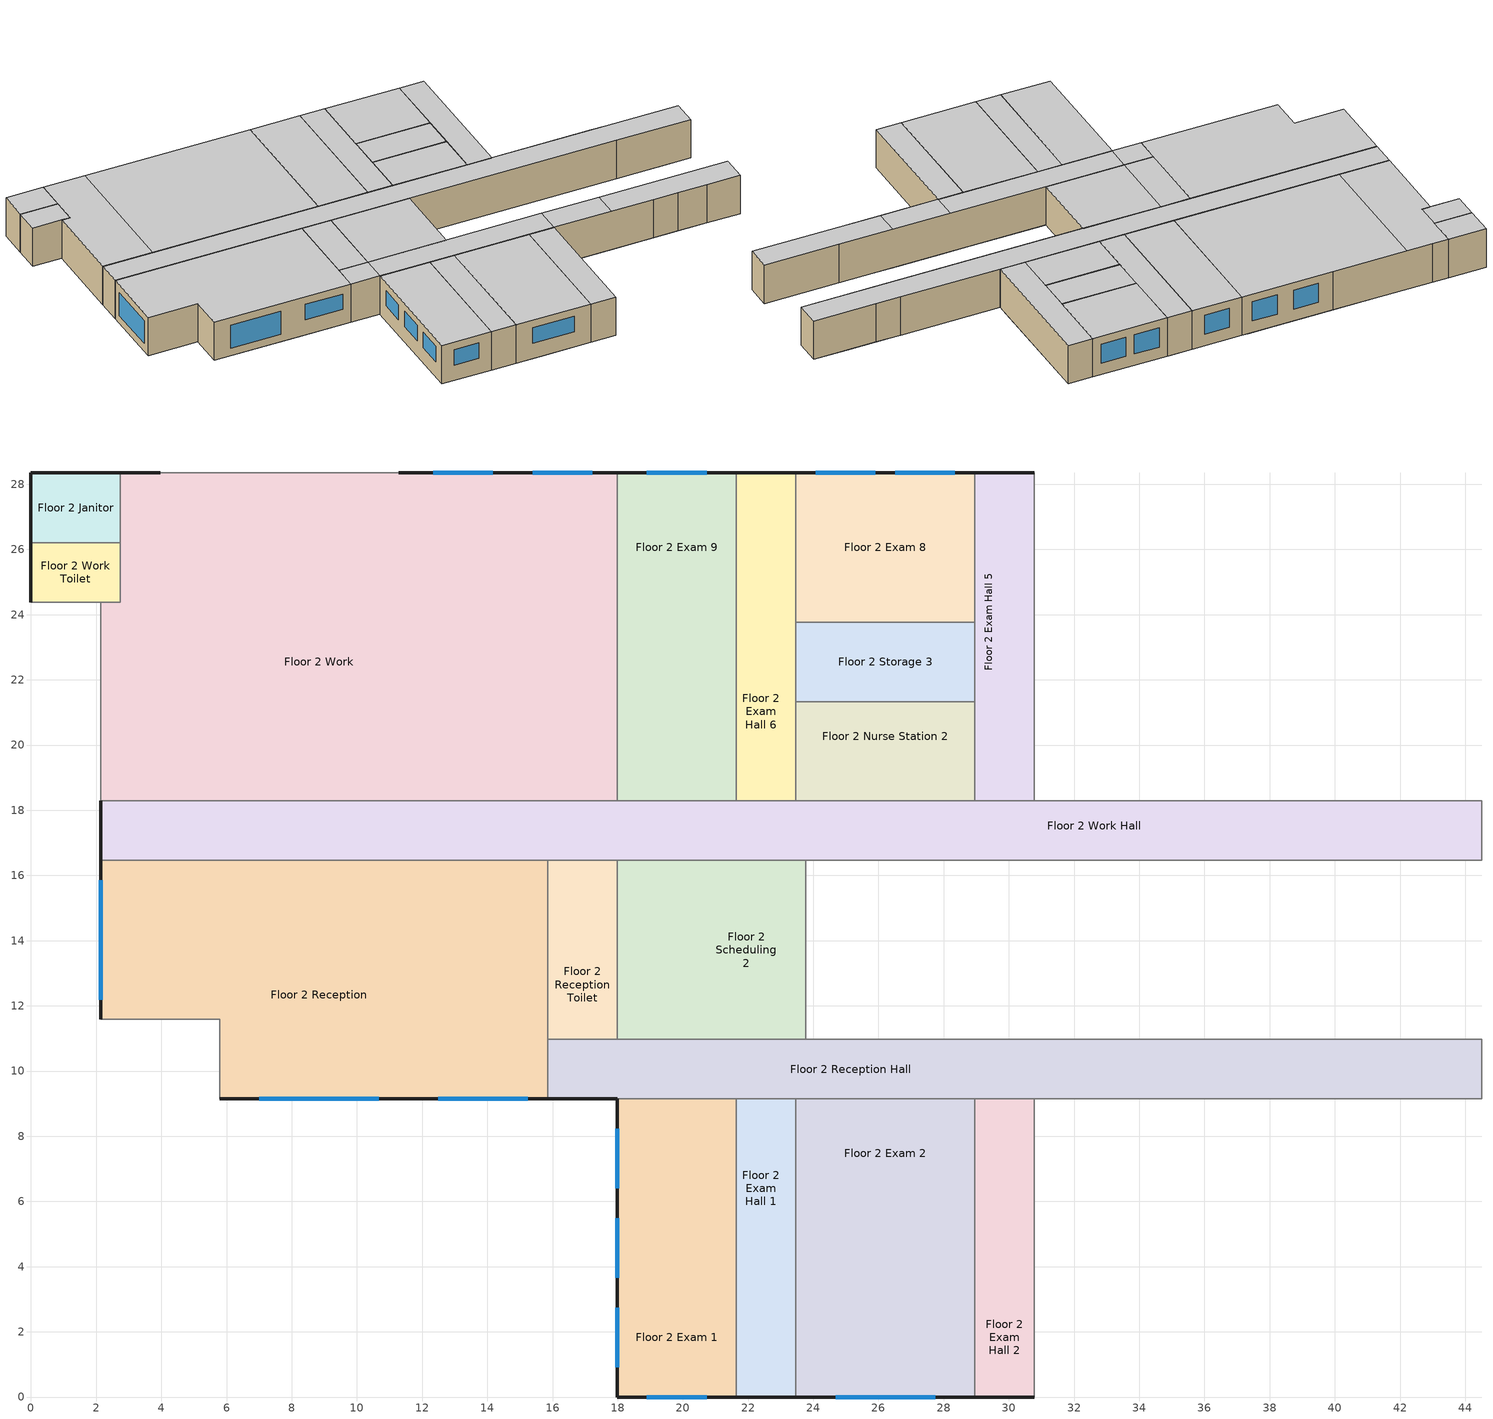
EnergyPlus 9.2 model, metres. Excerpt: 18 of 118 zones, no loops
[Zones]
Floor 2 Exam 1
 floor to Floor 1 Vestibule (int_slab_floor): 17.98,7.92 20.73,7.92 20.73,5.49 17.98,5.49 z3.05
 floor to Floor 1 Pre-Op Toilet (int_slab_floor): 17.98,5.49 20.73,5.49 20.73,3.66 17.98,3.66 z3.05
 floor to Floor 1 Step Down (int_slab_floor): 17.98,3.66 21.64,3.66 21.64,0 17.98,0 z3.05
 floor to Floor 1 Pre-Op Room 1 (int_slab_floor): 17.98,9.14 20.73,9.14 20.73,7.92 17.98,7.92 z3.05
 floor to Floor 1 Pre-Op Hall (int_slab_floor): 21.64,9.14 21.64,3.66 20.73,3.66 20.73,9.14 z3.05
 wall outside (nonres_ext_wall): 17.98,9.14 17.98,0 21.64,0 z3.05:6.1
 wall to Floor 2 Exam Hall 1 (int_wall): 21.64,0 21.64,9.14 z3.05:6.1
 wall to Floor 2 Reception Hall (int_wall): 21.64,9.14 17.98,9.14 z3.05:6.1
 window (Window_U_0.40_SHGC_0.38): 18.9,0 20.73,0 / 17.98,2.74 17.98,0.91 / 17.98,8.23 17.98,6.4 / 17.98,5.49 17.98,3.66 z4.27:5.49
 ceiling to Floor 3 Undeveloped 1 (int_slab_ceiling): 21.64,0 21.64,9.14 17.98,9.14 17.98,0 z6.1
Floor 2 Exam 2
 floor to Floor 1 Recovery Room (int_slab_floor): 28.96,0 25.6,0 25.6,3.66 28.96,3.66 z3.05
 floor to Floor 1 Nurse Hall (int_slab_floor): 23.47,3.66 23.47,6.1 28.96,6.1 28.96,3.66 z3.05
 floor to Floor 1 Step Down (int_slab_floor): 23.47,3.66 25.6,3.66 25.6,0 23.47,0 z3.05
 floor to Floor 1 Nurse Station (int_slab_floor): 23.47,6.1 23.47,8.84 28.96,8.84 28.96,6.1 z3.05
 floor to Floor 1 Pre-Op Room 2 (int_slab_floor): 23.47,9.14 27.13,9.14 27.13,8.84 23.47,8.84 z3.05
 floor to Floor 1 Nourishment (int_slab_floor): 28.96,8.84 27.13,8.84 27.13,9.14 28.96,9.14 z3.05
 wall outside (nonres_ext_wall): 23.47,0 28.96,0 z3.05:6.1
 wall to Floor 2 Exam Hall 2 (int_wall): 28.96,0 28.96,9.14 z3.05:6.1
 wall to Floor 2 Exam Hall 1 (int_wall): 23.47,9.14 23.47,0 z3.05:6.1
 wall to Floor 2 Reception Hall (int_wall): 28.96,9.14 23.47,9.14 z3.05:6.1
 window (Window_U_0.40_SHGC_0.38): 24.69,0 27.74,0 z4.27:5.49
 ceiling to Floor 3 Undeveloped 1 (int_slab_ceiling): 28.96,0 28.96,9.14 23.47,9.14 23.47,0 z6.1
Floor 2 Exam 8
 floor to Floor 1 Locker Room (int_slab_floor): 28.96,28.35 28.96,23.77 23.47,23.77 23.47,28.35 z3.05
 wall outside (nonres_ext_wall): 28.96,28.35 23.47,28.35 z3.05:6.1
 wall to Floor 2 Exam Hall 5 (int_wall): 28.96,23.77 28.96,28.35 z3.05:6.1
 wall to Floor 2 Exam Hall 6 (int_wall): 23.47,28.35 23.47,23.77 z3.05:6.1
 wall to Floor 2 Storage 3 (int_wall): 23.47,23.77 28.96,23.77 z3.05:6.1
 window (Window_U_0.40_SHGC_0.38): 28.35,28.35 26.52,28.35 / 25.91,28.35 24.08,28.35 z3.96:5.49
 ceiling to Floor 3 Office (int_slab_ceiling): 28.96,23.77 28.96,28.35 23.47,28.35 23.47,23.77 z6.1
Floor 2 Exam 9
 floor to Floor 1 Pre-Op Hall (int_slab_floor): 21.64,18.29 20.73,18.29 20.73,23.77 21.64,23.77 z3.05
 floor to Floor 1 Procedure Room (int_slab_floor): 21.64,28.35 21.64,23.77 17.98,23.77 17.98,28.35 z3.05
 floor to Floor 1 Office (int_slab_floor): 17.98,23.77 20.73,23.77 20.73,18.29 17.98,18.29 z3.05
 wall outside (nonres_ext_wall): 21.64,28.35 17.98,28.35 z3.05:6.1
 wall to Floor 2 Work (int_wall): 17.98,28.35 17.98,18.29 z3.05:6.1
 wall to Floor 2 Exam Hall 6 (int_wall): 21.64,18.29 21.64,28.35 z3.05:6.1
 wall to Floor 2 Work Hall (int_wall): 17.98,18.29 21.64,18.29 z3.05:6.1
 window (Window_U_0.40_SHGC_0.38): 20.73,28.35 18.9,28.35 z3.96:5.49
 ceiling to Floor 3 Office (int_slab_ceiling): 17.98,28.35 17.98,18.29 21.64,18.29 21.64,28.35 z6.1
Floor 2 Exam Hall 1
 floor to Floor 1 Pre-Op Hall (int_slab_floor): 23.16,3.66 21.64,3.66 21.64,9.14 23.16,9.14 z3.05
 floor to Floor 1 Pre-Op Room 2 (int_slab_floor): 23.47,9.14 23.47,8.84 23.16,8.84 23.16,9.14 z3.05
 floor to Floor 1 Nurse Station (int_slab_floor): 23.47,8.84 23.47,6.1 23.16,6.1 23.16,8.84 z3.05
 floor to Floor 1 Nurse Hall (int_slab_floor): 23.47,6.1 23.47,3.66 23.16,3.66 23.16,6.1 z3.05
 floor to Floor 1 Step Down (int_slab_floor): 21.64,0 21.64,3.66 23.47,3.66 23.47,0 z3.05
 wall outside (nonres_ext_wall): 21.64,0 23.47,0 z3.05:6.1
 wall to Floor 2 Reception Hall (int_wall): 23.47,9.14 21.64,9.14 z3.05:6.1
 ceiling to Floor 3 Undeveloped 1 (int_slab_ceiling): 23.47,9.14 21.64,9.14 21.64,0 23.47,0 z6.1
Floor 2 Exam Hall 2
 floor to Floor 1 Recovery Room (int_slab_floor): 28.96,0 28.96,3.66 30.78,3.66 30.78,0 z3.05
 floor to Floor 1 Nurse Hall (int_slab_floor): 28.96,3.66 28.96,6.1 30.78,6.1 30.78,3.66 z3.05
 floor to Floor 1 Nurse Station (int_slab_floor): 28.96,6.1 28.96,8.84 30.78,8.84 30.78,6.1 z3.05
 floor to Floor 1 Nourishment (int_slab_floor): 28.96,9.14 29.26,9.14 29.26,8.84 28.96,8.84 z3.05
 floor to Floor 1 Clean (int_slab_floor): 30.78,8.84 29.26,8.84 29.26,9.14 30.78,9.14 z3.05
 wall outside (nonres_ext_wall): 28.96,0 30.78,0 z3.05:6.1
 wall to Floor 2 Reception Hall (int_wall): 30.78,9.14 28.96,9.14 z3.05:6.1
 wall to Floor 2 Exam 3 (int_wall): 30.78,0 30.78,9.14 z3.05:6.1
 ceiling to Floor 3 Undeveloped 1 (int_slab_ceiling): 30.78,9.14 28.96,9.14 28.96,0 30.78,0 z6.1
Floor 2 Exam Hall 5
 floor to Floor 1 Locker Room Hall (int_slab_floor): 28.96,19.2 30.78,19.2 30.78,18.29 28.96,18.29 z3.05
 floor to Floor 1 Locker Room (int_slab_floor): 28.96,28.35 29.87,28.35 29.87,19.2 28.96,19.2 z3.05
 floor to Floor 1 Lounge (int_slab_floor): 30.78,28.35 30.78,19.2 29.87,19.2 29.87,28.35 z3.05
 wall outside (nonres_ext_wall): 30.78,28.35 28.96,28.35 z3.05:6.1
 wall to Floor 2 Work Hall (int_wall): 28.96,18.29 30.78,18.29 z3.05:6.1
 wall to Floor 2 Exam 7 (int_wall): 30.78,18.29 30.78,28.35 z3.05:6.1
 wall to Floor 2 Storage 3 (int_wall): 28.96,23.77 28.96,21.34 z3.05:6.1
 wall to Floor 2 Nurse Station 2 (int_wall): 28.96,21.34 28.96,18.29 z3.05:6.1
 ceiling to Floor 3 Office (int_slab_ceiling): 28.96,18.29 30.78,18.29 30.78,28.35 28.96,28.35 z6.1
Floor 2 Exam Hall 6
 floor to Floor 1 Locker Room (int_slab_floor): 23.47,19.2 23.16,19.2 23.16,28.35 23.47,28.35 z3.05
 floor to Floor 1 Procedure Room (int_slab_floor): 21.64,28.35 23.16,28.35 23.16,23.77 21.64,23.77 z3.05
 floor to Floor 1 Pre-Op Hall (int_slab_floor): 21.64,23.77 23.16,23.77 23.16,18.29 21.64,18.29 z3.05
 floor to Floor 1 Locker Room Hall (int_slab_floor): 23.16,18.29 23.16,19.2 23.47,19.2 23.47,18.29 z3.05
 wall outside (nonres_ext_wall): 23.47,28.35 21.64,28.35 z3.05:6.1
 wall to Floor 2 Work Hall (int_wall): 21.64,18.29 23.47,18.29 z3.05:6.1
 wall to Floor 2 Nurse Station 2 (int_wall): 23.47,18.29 23.47,21.34 z3.05:6.1
 wall to Floor 2 Storage 3 (int_wall): 23.47,21.34 23.47,23.77 z3.05:6.1
 ceiling to Floor 3 Office (int_slab_ceiling): 23.47,28.35 21.64,28.35 21.64,18.29 23.47,18.29 z6.1
Floor 2 Janitor
 floor to Floor 1 Elevator Pump Room (int_slab_floor): 0,26.21 0,28.35 2.74,28.35 2.74,26.21 z3.05
 wall outside (nonres_ext_wall): 2.74,28.35 0,28.35 0,26.21 z3.05:6.1
 wall to Floor 2 Work (int_wall): 2.74,26.21 2.74,28.35 z3.05:6.1
 wall to Floor 2 Work Toilet (int_wall): 0,26.21 2.74,26.21 z3.05:6.1
 ceiling to Floor 3 Janitor (int_slab_ceiling): 0,28.35 0,26.21 2.74,26.21 2.74,28.35 z6.1
Floor 2 Nurse Station 2
 floor to Floor 1 Locker Room (int_slab_floor): 28.96,21.34 28.96,19.2 23.47,19.2 23.47,21.34 z3.05
 floor to Floor 1 Locker Room Hall (int_slab_floor): 23.47,18.29 23.47,19.2 28.96,19.2 28.96,18.29 z3.05
 wall to Floor 2 Work Hall (int_wall): 23.47,18.29 28.96,18.29 z3.05:6.1
 wall to Floor 2 Storage 3 (int_wall): 28.96,21.34 23.47,21.34 z3.05:6.1
 ceiling to Floor 3 Office (int_slab_ceiling): 28.96,21.34 23.47,21.34 23.47,18.29 28.96,18.29 z6.1
Floor 2 Reception
 floor to Floor 1 Lobby Hall (int_slab_floor): 11.89,15.54 5.79,15.54 5.79,16.46 11.89,16.46 z3.05
 floor to Floor 1 Reception (int_slab_floor): 11.89,16.46 15.85,16.46 15.85,9.14 11.89,9.14 z3.05
 floor to Floor 1 Cafe (int_slab_floor): 5.79,9.14 5.79,15.54 11.89,15.54 11.89,9.14 z3.05
 floor to Floor 1 Lobby (int_slab_floor): 2.13,16.46 5.79,16.46 5.79,11.58 2.13,11.58 z3.05
 wall outside (nonres_ext_wall): 5.79,9.14 15.85,9.14 / 2.13,16.46 2.13,11.58 z3.05:6.1
 wall to Floor 2 Work Hall (int_wall): 15.85,16.46 2.13,16.46 z3.05:6.1
 wall to SW Stair (int_wall): 2.13,11.58 5.79,11.58 5.79,9.14 z3.05:6.1
 wall to Floor 2 Reception Hall (int_wall): 15.85,9.14 15.85,10.97 z3.05:6.1
 wall to Floor 2 Reception Toilet (int_wall): 15.85,10.97 15.85,16.46 z3.05:6.1
 window (Window_U_0.40_SHGC_0.38): 7.01,9.14 10.67,9.14 / 2.13,15.85 2.13,12.19 z3.66:5.49; 12.5,9.14 15.24,9.14 z4.27:5.49
 ceiling to Floor 3 Undeveloped 2 (int_slab_ceiling): 2.13,16.46 2.13,11.58 5.79,11.58 5.79,9.14 15.85,9.14 15.85,16.46 z6.1
Floor 2 Reception Hall
 floor to Floor 1 Scheduling (int_slab_floor): 15.85,10.97 17.98,10.97 17.98,9.14 15.85,9.14 z3.05
 floor to Floor 1 Pre-Op Hall (int_slab_floor): 20.73,10.97 23.16,10.97 23.16,9.14 20.73,9.14 z3.05
 floor to Floor 1 Pre-Op Room 2 (int_slab_floor): 27.13,10.97 27.13,9.14 23.16,9.14 23.16,10.97 z3.05
 floor to Floor 1 Nourishment (int_slab_floor): 27.13,10.97 29.26,10.97 29.26,9.14 27.13,9.14 z3.05
 floor to Floor 1 Clean (int_slab_floor): 29.26,10.97 32,10.97 32,9.14 29.26,9.14 z3.05
 floor to Floor 1 Dictation (int_slab_floor): 32,10.97 34.75,10.97 34.75,9.14 32,9.14 z3.05
 floor to Floor 1 Soil (int_slab_floor): 34.75,10.97 37.49,10.97 37.49,9.14 34.75,9.14 z3.05
 floor to Floor 1 Sterile Hall (int_slab_floor): 44.5,9.14 42.06,9.14 42.06,10.97 44.5,10.97 z3.05
 floor to Floor 1 Pre-Op Room 1 (int_slab_floor): 20.73,9.14 17.98,9.14 17.98,10.97 20.73,10.97 z3.05
 floor to Floor 1 Soil Work (int_slab_floor): 37.49,9.75 42.06,9.75 42.06,9.14 37.49,9.14 z3.05
 floor to Floor 1 Clean Work (int_slab_floor): 42.06,9.75 37.49,9.75 37.49,10.97 42.06,10.97 z3.05
 wall outside (nonres_ext_wall): 15.85,9.14 17.98,9.14 z3.05:6.1
 wall to Floor 2 Office Hall (int_wall): 44.5,9.14 44.5,10.97 z3.05:6.1
 wall to Floor 2 Scheduling 1 (int_wall): 44.5,10.97 39.01,10.97 z3.05:6.1
 wall to Floor 2 Exam 3 (int_wall): 30.78,9.14 38.1,9.14 z3.05:6.1
 wall to Floor 2 Exam Hall 3 (int_wall): 38.1,9.14 39.93,9.14 z3.05:6.1
 wall to Floor 2 Dictation (int_wall): 39.93,9.14 42.06,9.14 z3.05:6.1
 wall to Floor 2 Lounge (int_wall): 42.06,9.14 44.5,9.14 z3.05:6.1
 wall to Floor 2 X-Ray (int_wall): 39.01,10.97 23.77,10.97 z3.05:6.1
 wall to Floor 2 Scheduling 2 (int_wall): 23.77,10.97 17.98,10.97 z3.05:6.1
 wall to Floor 2 Reception Toilet (int_wall): 17.98,10.97 15.85,10.97 z3.05:6.1
 ceiling to Floor 3 Undeveloped 2 (int_slab_ceiling): 15.85,9.14 17.98,9.14 17.98,10.97 15.85,10.97 z6.1
 ceiling to Floor 3 Undeveloped 1 (int_slab_ceiling): 17.98,10.97 17.98,9.14 30.78,9.14 30.78,10.97 z6.1
 ceiling to Floor 3 Physical Therapy 2 (int_slab_ceiling): 44.5,9.14 44.5,10.97 35.05,10.97 35.05,9.14 z6.1
 ceiling to Floor 3 Treatment (int_slab_ceiling): 30.78,10.97 30.78,9.14 35.05,9.14 35.05,10.97 z6.1
Floor 2 Reception Toilet
 floor to Floor 1 Reception Hall (int_slab_floor): 17.98,16.46 17.98,14.33 15.85,14.33 15.85,16.46 z3.05
 floor to Floor 1 Scheduling (int_slab_floor): 15.85,10.97 15.85,14.33 17.98,14.33 17.98,10.97 z3.05
 wall to Floor 2 Scheduling 2 (int_wall): 17.98,10.97 17.98,16.46 z3.05:6.1
 wall to Floor 2 Work Hall (int_wall): 17.98,16.46 15.85,16.46 z3.05:6.1
 ceiling to Floor 3 Undeveloped 2 (int_slab_ceiling): 15.85,16.46 15.85,10.97 17.98,10.97 17.98,16.46 z6.1
Floor 2 Scheduling 2
 floor to Floor 1 Pre-Op Room 2 (int_slab_floor): 23.77,10.97 23.16,10.97 23.16,16.46 23.77,16.46 z3.05
 floor to Floor 1 Pre-Op Room 1 (int_slab_floor): 17.98,10.97 17.98,14.33 20.73,14.33 20.73,10.97 z3.05
 floor to Floor 1 Reception Hall (int_slab_floor): 17.98,16.46 20.73,16.46 20.73,14.33 17.98,14.33 z3.05
 floor to Floor 1 Pre-Op Hall (int_slab_floor): 20.73,16.46 23.16,16.46 23.16,10.97 20.73,10.97 z3.05
 wall to Floor 2 X-Ray (int_wall): 23.77,10.97 23.77,16.46 z3.05:6.1
 wall to Floor 2 Work Hall (int_wall): 23.77,16.46 17.98,16.46 z3.05:6.1
 ceiling to Floor 3 Undeveloped 1 (int_slab_ceiling): 17.98,10.97 23.77,10.97 23.77,16.46 17.98,16.46 z6.1
Floor 2 Storage 3
 floor to Floor 1 Locker Room (int_slab_floor): 28.96,21.34 23.47,21.34 23.47,23.77 28.96,23.77 z3.05
 ceiling to Floor 3 Office (int_slab_ceiling): 23.47,21.34 28.96,21.34 28.96,23.77 23.47,23.77 z6.1
Floor 2 Work
 floor to Floor 1 Elevator Pump Room (int_slab_floor): 2.74,28.35 3.96,28.35 3.96,26.21 2.74,26.21 z3.05
 floor to Floor 1 MRI Toilet (int_slab_floor): 15.54,25.6 15.54,28.35 17.37,28.35 17.37,25.6 z3.05
 floor to Floor 1 Lobby (int_slab_floor): 3.96,28.35 6.4,28.35 6.4,25.91 5.79,25.91 5.79,18.29 2.13,18.29 2.13,24.38 2.74,24.38 2.74,26.21 3.96,26.21 z3.05
 floor to Floor 1 MRI Control Room (int_slab_floor): 12.8,28.35 12.8,25.91 6.4,25.91 6.4,28.35 z3.05
 floor to Floor 1 MRI Hall (int_slab_floor): 15.54,25.6 17.37,25.6 17.37,23.77 11.89,23.77 11.89,25.91 12.8,25.91 12.8,26.82 15.54,26.82 z3.05
 floor to Floor 1 Lobby Hall (int_slab_floor): 5.79,18.29 5.79,19.2 11.89,19.2 11.89,18.29 z3.05
 floor to Floor 1 Reception (int_slab_floor): 11.89,23.77 14.33,23.77 14.33,18.29 11.89,18.29 z3.05
 floor to Floor 1 MRI Room (int_slab_floor): 11.89,25.91 11.89,19.2 5.79,19.2 5.79,25.91 z3.05
 floor to Floor 1 Procedure Room (int_slab_floor): 17.98,28.35 17.98,23.77 17.37,23.77 17.37,28.35 z3.05
 floor to Floor 1 Office (int_slab_floor): 14.33,23.77 17.98,23.77 17.98,18.29 14.33,18.29 z3.05
 floor to Floor 1 Dressing Room (int_slab_floor): 12.8,28.35 15.54,28.35 15.54,26.82 12.8,26.82 z3.05
 wall outside (nonres_ext_wall): 17.98,28.35 11.28,28.35 / 3.96,28.35 2.74,28.35 z3.05:6.1
 wall to Floor 2 Work Toilet (int_wall): 2.74,26.21 2.74,24.38 2.13,24.38 z3.05:6.1
 wall to NW Elevator (int_wall): 2.13,24.38 2.13,18.29 z3.05:6.1
 wall to Floor 2 Work Hall (int_wall): 2.13,18.29 17.98,18.29 z3.05:6.1
 wall to NW Stair (int_wall): 11.28,28.35 3.96,28.35 z3.05:6.1
 window (Window_U_0.40_SHGC_0.38): 17.22,28.35 15.39,28.35 / 14.17,28.35 12.34,28.35 z3.96:5.49
 ceiling to Floor 3 Elevator Hall (int_slab_ceiling): 2.13,18.29 5.79,18.29 5.79,28.35 2.74,28.35 2.74,24.38 2.13,24.38 z6.1
 ceiling to Floor 3 Office (int_slab_ceiling): 17.98,28.35 5.79,28.35 5.79,18.29 17.98,18.29 z6.1
Floor 2 Work Hall
 floor to Floor 1 Reception (int_slab_floor): 14.33,16.76 15.85,16.76 15.85,16.46 11.89,16.46 11.89,18.29 14.33,18.29 z3.05
 floor to Floor 1 Lobby (int_slab_floor): 2.13,18.29 5.79,18.29 5.79,16.46 2.13,16.46 z3.05
 floor to Floor 1 Lobby Hall (int_slab_floor): 5.79,18.29 11.89,18.29 11.89,16.46 5.79,16.46 z3.05
 floor to Floor 1 Pre-Op Room 2 (int_slab_floor): 23.16,16.46 23.16,16.76 27.13,16.76 27.13,16.46 z3.05
 floor to Floor 1 Office (int_slab_floor): 20.73,18.29 20.73,16.76 14.33,16.76 14.33,18.29 z3.05
 floor to Floor 1 Pre-Op Hall (int_slab_floor): 20.73,18.29 23.16,18.29 23.16,16.46 20.73,16.46 z3.05
 floor to Floor 1 Nourishment (int_slab_floor): 27.13,16.46 27.13,16.76 29.26,16.76 29.26,16.46 z3.05
 floor to Floor 1 Sterile Hall (int_slab_floor): 42.06,16.46 42.06,18.29 44.5,18.29 44.5,16.46 z3.05
 floor to Floor 1 Nurse Janitor (int_slab_floor): 29.26,16.46 29.26,16.76 32,16.76 32,16.46 z3.05
 floor to Floor 1 Sterile Storage (int_slab_floor): 32,16.46 32,16.76 42.06,16.76 42.06,16.46 z3.05
 floor to Floor 1 Locker Room Hall (int_slab_floor): 23.16,18.29 42.06,18.29 42.06,16.76 23.16,16.76 z3.05
 floor to Floor 1 Reception Hall (int_slab_floor): 15.85,16.46 15.85,16.76 20.73,16.76 20.73,16.46 z3.05
 wall outside (nonres_ext_wall): 2.13,18.29 2.13,16.46 z3.05:6.1
 wall to Floor 2 Office Hall (int_wall): 44.5,16.46 44.5,18.29 z3.05:6.1
 wall to Floor 2 Nurse Station 1 (int_wall): 44.5,18.29 39.93,18.29 z3.05:6.1
 wall to Floor 2 X-Ray (int_wall): 23.77,16.46 39.01,16.46 z3.05:6.1
 wall to Floor 2 Scheduling 1 (int_wall): 39.01,16.46 44.5,16.46 z3.05:6.1
 wall to Floor 2 Exam 7 (int_wall): 38.1,18.29 30.78,18.29 z3.05:6.1
 wall to Floor 2 Exam Hall 4 (int_wall): 39.93,18.29 38.1,18.29 z3.05:6.1
 ceiling to Floor 3 Office Hall (int_slab_ceiling): 44.5,16.46 44.5,18.29 2.13,18.29 2.13,16.46 z6.1
Floor 2 Work Toilet
 floor to Floor 1 Lobby Toilet (int_slab_floor): 0,24.38 0,26.21 2.74,26.21 2.74,24.38 z3.05
 wall outside (nonres_ext_wall): 0,26.21 0,24.38 z3.05:6.1
 wall to NW Elevator (int_wall): 0,24.38 2.13,24.38 z3.05:6.1
 ceiling to Floor 3 Office Toilet (int_slab_ceiling): 0,24.38 2.74,24.38 2.74,26.21 0,26.21 z6.1
[Building]
OutPatient HealthCare: North Axis {deg}=0; Terrain=City; Loads Convergence Tolerance Value=0.04; Temperature Convergence Tolerance Value {deltaC}=0.2; Solar Distribution=FullInteriorAndExterior; Maximum Number of Warmup Days=25; Minimum Number of Warmup Days=6
[Site:Location]
Xian_Shaanxi_CHN Design_Conditions: Latitude {deg}=34.3; Longitude {deg}=108.93; Time Zone {hr}=8; Elevation {m}=397.5
[SizingPeriod:DesignDay] Day of Month=21; Dry-Bulb Temperature Range Modifier Type=DefaultMultipliers; Barometric Pressure {Pa}=96640; Wind Direction {deg}=70; Rain Indicator=No; Snow Indicator=No; Daylight Saving Time Indicator=No
Name | Month | Day Type | Maximum Dry-Bulb Temperature {C} | Daily Dry-Bulb Temperature Range {deltaC} | Humidity Condition Type | Wetbulb or DewPoint at Maximum Dry-Bulb {C} | Wind Speed {m/s} | Solar Model Indicator | Sky Clearness | ASHRAE Clear Sky Optical Depth for Beam Irradiance (taub) | ASHRAE Clear Sky Optical Depth for Diffuse Irradiance (taud) | Enthalpy at Maximum Dry-Bulb {J/kg}
Xian Ann Htg 99.6% Condns DB | 1 | WinterDesignDay | -6.3 | 0 | Wetbulb | -6.3 | 1.1 | ASHRAEClearSky | 0
Xian Ann Htg 99% Condns DB | 1 | WinterDesignDay | -4.8 | 0 | Wetbulb | -4.8 | 1.1 | ASHRAEClearSky | 0
Xian Ann Hum_n 99.6% Condns DP=>MCDB | 1 | WinterDesignDay | 1.6 | 0 | Dewpoint | -18.1 | 1.1 | ASHRAEClearSky | 0
Xian Ann Hum_n 99% Condns DP=>MCDB | 1 | WinterDesignDay | 1.7 | 0 | Dewpoint | -15.3 | 1.1 | ASHRAEClearSky | 0
Xian Ann Htg Wind 99.6% Condns WS=>MCDB | 1 | WinterDesignDay | 3 | 0 | Wetbulb | 3 | 7.3 | ASHRAEClearSky | 0
Xian Ann Htg Wind 99% Condns WS=>MCDB | 1 | WinterDesignDay | 1.8 | 0 | Wetbulb | 1.8 | 6.3 | ASHRAEClearSky | 0
Xian Ann Clg .4% Condns DB=>MWB | 7 | SummerDesignDay | 35.9 | 9.2 | Wetbulb | 23.3 | 2.9 | ASHRAETau |  | 0.807 | 1.369
Xian Ann Clg 1% Condns DB=>MWB | 7 | SummerDesignDay | 34.4 | 9.2 | Wetbulb | 23.1 | 2.9 | ASHRAETau |  | 0.807 | 1.369
Xian Ann Clg 2% Condns DB=>MWB | 7 | SummerDesignDay | 33 | 9.2 | Wetbulb | 22.9 | 2.9 | ASHRAETau |  | 0.807 | 1.369
Xian Ann Clg .4% Condns WB=>MDB | 7 | SummerDesignDay | 32 | 9.2 | Wetbulb | 26.4 | 2.9 | ASHRAETau |  | 0.807 | 1.369
Xian Ann Clg 1% Condns WB=>MDB | 7 | SummerDesignDay | 30.9 | 9.2 | Wetbulb | 25.5 | 2.9 | ASHRAETau |  | 0.807 | 1.369
Xian Ann Clg 2% Condns WB=>MDB | 7 | SummerDesignDay | 30 | 9.2 | Wetbulb | 24.8 | 2.9 | ASHRAETau |  | 0.807 | 1.369
Xian Ann Clg .4% Condns DP=>MDB | 7 | SummerDesignDay | 29.9 | 9.2 | Dewpoint | 25 | 2.9 | ASHRAETau |  | 0.807 | 1.369
Xian Ann Clg 1% Condns DP=>MDB | 7 | SummerDesignDay | 28.9 | 9.2 | Dewpoint | 24 | 2.9 | ASHRAETau |  | 0.807 | 1.369
Xian Ann Clg 2% Condns DP=>MDB | 7 | SummerDesignDay | 28.1 | 9.2 | Dewpoint | 23.2 | 2.9 | ASHRAETau |  | 0.807 | 1.369
Xian Ann Clg .4% Condns Enth=>MDB | 7 | SummerDesignDay | 32 | 9.2 | Enthalpy |  | 2.9 | ASHRAETau |  | 0.807 | 1.369 | 85500
Xian Ann Clg 1% Condns Enth=>MDB | 7 | SummerDesignDay | 31.1 | 9.2 | Enthalpy |  | 2.9 | ASHRAETau |  | 0.807 | 1.369 | 81500
Xian Ann Clg 2% Condns Enth=>MDB | 7 | SummerDesignDay | 30.1 | 9.2 | Enthalpy |  | 2.9 | ASHRAETau |  | 0.807 | 1.369 | 78200
[Site:GroundTemperature:BuildingSurface]
20.37, 20.33, 20.37, 20.39, 20.49, 21.49, 21.73, 21.79, 21.81, 20.84, 20.59, 20.45
[Site:WaterMainsTemperature]
Calculation Method=CORRELATION; Annual Average Outdoor Air Temperature {C}=9.95; Maximum Difference In Monthly Average Outdoor Air Temperatures {deltaC}=23.7
[Material:NoMass] Thermal Absorptance=0.9; Solar Absorptance=0.7
Name | Roughness | Thermal Resistance {m2-K/W} | Visible Absorptance
CP02 CARPET PAD | VeryRough | 0.21648 | 0.8
Nonres_Exterior_Wall_Insulation | MediumSmooth | 2.81828 | 0.7
[Construction]
InteriorFurnishings: Std Wood 6inch
int_wall: G01 13mm gypsum board, G01 13mm gypsum board
int_slab_floor: 100mm Normalweight concrete floor, CP02 CARPET PAD
int_slab_ceiling: CP02 CARPET PAD, 100mm Normalweight concrete floor
nonres_ext_wall: F07 25mm stucco, G01 16mm gypsum board, Nonres_Exterior_Wall_Insulation, G01 16mm gypsum board
[CONSTRUCTION]
Window_U_0.40_SHGC_0.38: Glass_8652_LayerAvg, Gap_1_W_0_0127, Glass_102_LayerAvg
[Material]
Name | Roughness | Thickness {m} | Conductivity {W/m-K} | Density {kg/m3} | Specific Heat {J/kg-K} | Thermal Absorptance | Solar Absorptance | Visible Absorptance
Std Wood 6inch | MediumSmooth | 0.15 | 0.12 | 540 | 1210 | 0.9 | 0.7 | 0.7
F07 25mm stucco | Smooth | 0.0254 | 0.72 | 1856 | 840 | 0.9 | 0.7 | 0.7
G01 13mm gypsum board | Smooth | 0.0127 | 0.16 | 800 | 1090 | 0.9 | 0.7 | 0.5
G01 16mm gypsum board | MediumSmooth | 0.0159 | 0.16 | 800 | 1090
100mm Normalweight concrete floor | MediumRough | 0.1016 | 2.31 | 2322 | 832
[WindowMaterial:Glazing] Optical Data Type=SpectralAverage; Infrared Transmittance at Normal Incidence=0; Front Side Infrared Hemispherical Emissivity=0.84
Name | Thickness {m} | Solar Transmittance at Normal Incidence | Front Side Solar Reflectance at Normal Incidence | Back Side Solar Reflectance at Normal Incidence | Visible Transmittance at Normal Incidence | Front Side Visible Reflectance at Normal Incidence | Back Side Visible Reflectance at Normal Incidence | Back Side Infrared Hemispherical Emissivity | Conductivity {W/m-K}
Glass_102_LayerAvg | 0.003048 | 0.833848 | 0.0747638 | 0.0748545 | 0.89926 | 0.082563 | 0.082564 | 0.84 | 1
Glass_8652_LayerAvg | 0.003059 | 0.343691 | 0.298987 | 0.462105 | 0.487937 | 0.209449 | 0.306829 | 0.39 | 0.962
[WindowMaterial:Gas]
Gap_1_W_0_0127: Gas Type=Air; Thickness {m}=0.0127
[Zone] Type=1; Multiplier=1; Ceiling Height {m}=-9999; Floor Area {m2}=autocalculate; Part of Total Floor Area=Yes
Name | Volume {m3}
Floor 2 Exam 1 | 101.9406
Floor 2 Exam 2 | 152.911
Floor 2 Exam 8 | 76.4555
Floor 2 Exam 9 | 112.1347
Floor 2 Exam Hall 1; Floor 2 Exam Hall 2; Floor 2 Nurse Station 2 | 50.9703
Floor 2 Exam Hall 5; Floor 2 Exam Hall 6 | 56.0674
Floor 2 Janitor | 17.8396
Floor 2 Reception | 278.6378
Floor 2 Reception Hall | 159.707
Floor 2 Reception Toilet | 35.6792
Floor 2 Scheduling 2 | 96.8436
Floor 2 Storage 3 | 40.7763
Floor 2 Work | 478.5547
Floor 2 Work Hall | 236.1625
Floor 2 Work Toilet | 15.2911
[InternalMass] Construction=InteriorFurnishings
Name | Zone | Surface Area {m2}
Floor 2 Exam 1_InternalMass_1 | Floor 2 Exam 1 | 66.8902
Floor 2 Exam 2_InternalMass_1 | Floor 2 Exam 2 | 100.3353
Floor 2 Exam 8_InternalMass_1 | Floor 2 Exam 8 | 50.1676
Floor 2 Exam 9_InternalMass_1 | Floor 2 Exam 9 | 73.5792
Floor 2 Exam Hall 1_InternalMass_1 | Floor 2 Exam Hall 1 | 33.4451
Floor 2 Exam Hall 2_InternalMass_1 | Floor 2 Exam Hall 2 | 33.4451
Floor 2 Exam Hall 5_InternalMass_1 | Floor 2 Exam Hall 5 | 36.7896
Floor 2 Exam Hall 6_InternalMass_1 | Floor 2 Exam Hall 6 | 36.7896
Floor 2 Janitor_InternalMass_1 | Floor 2 Janitor | 11.7058
Floor 2 Nurse Station 2_InternalMass_1 | Floor 2 Nurse Station 2 | 33.4451
Floor 2 Reception_InternalMass_1 | Floor 2 Reception | 182.8332
Floor 2 Reception Hall_InternalMass_1 | Floor 2 Reception Hall | 104.7946
Floor 2 Reception Toilet_InternalMass_1 | Floor 2 Reception Toilet | 23.4116
Floor 2 Scheduling 2_InternalMass_1 | Floor 2 Scheduling 2 | 63.5457
Floor 2 Storage 3_InternalMass_1 | Floor 2 Storage 3 | 26.7561
Floor 2 Work_InternalMass_1 | Floor 2 Work | 259.3853
Floor 2 Work Hall_InternalMass_1 | Floor 2 Work Hall | 154.9623
Floor 2 Work Toilet_InternalMass_1 | Floor 2 Work Toilet | 10.0335
[People] Number of People Schedule=BLDG_OCC_SCH; Number of People Calculation Method=People/Area; Fraction Radiant=0.3; Sensible Heat Fraction=AUTOCALCULATE; Activity Level Schedule=ACTIVITY_SCH; Enable ASHRAE 55 Comfort Warnings=No; Mean Radiant Temperature Calculation Type=ZoneAveraged; Work Efficiency Schedule=WORK_EFF_SCH; Clothing Insulation Calculation Method=ClothingInsulationSchedule; Clothing Insulation Schedule=CLOTHING_SCH; Air Velocity Schedule=AIR_VELO_SCH; Thermal Comfort Model 1 Type=FANGER
Name | Zone or ZoneList | People per Zone Floor Area {person/m2}
Floor 2 Exam 1 People | Floor 2 Exam 1 | 0.215299
Floor 2 Exam 2 People | Floor 2 Exam 2 | 0.215299
Floor 2 Exam 8 People | Floor 2 Exam 8 | 0.215299
Floor 2 Exam 9 People | Floor 2 Exam 9 | 0.215299
Floor 2 Nurse Station 2 People | Floor 2 Nurse Station 2 | 0.215299
Floor 2 Reception People | Floor 2 Reception | 0.322949
Floor 2 Scheduling 2 People | Floor 2 Scheduling 2 | 0.0538248
Floor 2 Work People | Floor 2 Work | 0.0538248
[Lights] Design Level Calculation Method=Watts/Area; Return Air Fraction=0; Fraction Radiant=0.7; Fraction Visible=0.2; Fraction Replaceable=1; Return Air Fraction Calculated from Plenum Temperature=No
Name | Zone or ZoneList | Schedule | Watts per Zone Floor Area {W/m2}
Floor 2 Exam 1_Lights | Floor 2 Exam 1 | BLDG_LIGHT_EXAM_SCH | 18.0834
Floor 2 Exam 2_Lights | Floor 2 Exam 2 | BLDG_LIGHT_EXAM_SCH | 18.0834
Floor 2 Exam 8_Lights | Floor 2 Exam 8 | BLDG_LIGHT_EXAM_SCH | 18.0834
Floor 2 Exam 9_Lights | Floor 2 Exam 9 | BLDG_LIGHT_EXAM_SCH | 18.0834
Floor 2 Exam Hall 1_Lights | Floor 2 Exam Hall 1 | BLDG_LIGHT_CORRIDOR_SCH | 8.52502
Floor 2 Exam Hall 2_Lights | Floor 2 Exam Hall 2 | BLDG_LIGHT_CORRIDOR_SCH | 8.52502
Floor 2 Exam Hall 5_Lights | Floor 2 Exam Hall 5 | BLDG_LIGHT_CORRIDOR_SCH | 8.52502
Floor 2 Exam Hall 6_Lights | Floor 2 Exam Hall 6 | BLDG_LIGHT_CORRIDOR_SCH | 8.52502
Floor 2 Janitor_Lights | Floor 2 Janitor | BLDG_LIGHT_STORAGE_SCH | 4.9514
Floor 2 Nurse Station 2_Lights | Floor 2 Nurse Station 2 | BLDG_LIGHT_SCH | 8.71877
Floor 2 Reception_Lights | Floor 2 Reception | BLDG_LIGHT_SCH | 10.7639
Floor 2 Reception Hall_Lights | Floor 2 Reception Hall | BLDG_LIGHT_CORRIDOR_SCH | 8.52502
Floor 2 Reception Toilet_Lights | Floor 2 Reception Toilet | BLDG_LIGHT_TOILET_SCH | 10.5486
Floor 2 Scheduling 2_Lights | Floor 2 Scheduling 2 | BLDG_LIGHT_OFFICE_SCH | 10.0104
Floor 2 Storage 3_Lights | Floor 2 Storage 3 | BLDG_LIGHT_STORAGE_SCH | 4.9514
Floor 2 Work_Lights | Floor 2 Work | BLDG_LIGHT_OFFICE_SCH | 10.0104
Floor 2 Work Hall_Lights | Floor 2 Work Hall | BLDG_LIGHT_CORRIDOR_SCH | 8.52502
Floor 2 Work Toilet_Lights | Floor 2 Work Toilet | BLDG_LIGHT_TOILET_SCH | 10.5486
[ElectricEquipment] Schedule=BLDG_EQUIP_SCH; Design Level Calculation Method=EquipmentLevel; Fraction Latent=0; Fraction Radiant=0.5; Fraction Lost=0
Name | Zone or ZoneList | Design Level {W}
Floor 2 Exam 1_PlugMisc_Equip | Floor 2 Exam 1 | 395.9899
Floor 2 Exam 2_PlugMisc_Equip | Floor 2 Exam 2 | 593.9849
Floor 2 Exam 8_PlugMisc_Equip | Floor 2 Exam 8 | 296.9924
Floor 2 Exam 9_PlugMisc_Equip | Floor 2 Exam 9 | 435.5889
Floor 2 Exam Hall 1_PlugMisc_Equip | Floor 2 Exam Hall 1 | 72.0742
Floor 2 Exam Hall 2_PlugMisc_Equip | Floor 2 Exam Hall 2 | 72.0742
Floor 2 Exam Hall 5_PlugMisc_Equip | Floor 2 Exam Hall 5 | 79.2816
Floor 2 Exam Hall 6_PlugMisc_Equip | Floor 2 Exam Hall 6 | 79.2816
Floor 2 Janitor_PlugMisc_Equip | Floor 2 Janitor | 6.3211
Floor 2 Nurse Station 2_PlugMisc_Equip | Floor 2 Nurse Station 2 | 360.0364
Floor 2 Reception_PlugMisc_Equip | Floor 2 Reception | 1082.37
Floor 2 Reception Hall_PlugMisc_Equip | Floor 2 Reception Hall | 225.8324
Floor 2 Reception Toilet_PlugMisc_Equip | Floor 2 Reception Toilet | 50.4519
Floor 2 Scheduling 2_PlugMisc_Equip | Floor 2 Scheduling 2 | 376.1904
Floor 2 Storage 3_PlugMisc_Equip | Floor 2 Storage 3 | 14.4483
Floor 2 Work_PlugMisc_Equip | Floor 2 Work | 1535.56
Floor 2 Work Hall_PlugMisc_Equip | Floor 2 Work Hall | 333.9437
Floor 2 Work Toilet_PlugMisc_Equip | Floor 2 Work Toilet | 21.6223
[Exterior:Lights] Control Option=AstronomicalClock
Name | Schedule | Design Level {W}
Exterior_Lights_a | Exterior_lighting_schedule_a | 173.8
Exterior_Lights_b | Exterior_lighting_schedule_b_2016 | 1402
Exterior_Lights_c | Exterior_lighting_schedule_c_2016 | 4148.2
[Daylighting:Controls]
Floor 2 Reception_DaylCtrl: Zone=Floor 2 Reception; Daylighting Method=SplitFlux; Lighting Control Type=Stepped; Minimum Input Power Fraction for Continuous or ContinuousOff Dimming Control=0.3; Minimum Light Output Fraction for Continuous or ContinuousOff Dimming Control=0.2; Number of Stepped Control Steps=3; Probability Lighting will be Reset When Needed in Manual Stepped Control=1; Glare Calculation Daylighting Reference Point=Floor 2 Reception_DaylRefPt1; Glare Calculation Azimuth Angle of View Direction Clockwise from Zone y-Axis {deg}=180; Maximum Allowable Discomfort Glare Index=22; Daylighting Reference Point 1=Floor 2 Reception_DaylRefPt1; Fraction of Zone Controlled by Reference Point 1=0.23; Illuminance Setpoint at Reference Point 1 {lux}=300; Daylighting Reference Point 2=Floor 2 Reception_DaylRefPt2; Fraction of Zone Controlled by Reference Point 2=0.54; Illuminance Setpoint at Reference Point 2 {lux}=300
[ZoneInfiltration:DesignFlowRate] Schedule=INFIL_SCH; Design Flow Rate Calculation Method=Flow/ExteriorWallArea; Flow per Exterior Surface Area {m3/s-m2}=0.00056896; Constant Term Coefficient=0; Temperature Term Coefficient=0; Velocity Term Coefficient=0.224; Velocity Squared Term Coefficient=0
Name | Zone or ZoneList
Floor 2 Exam 1_Infiltration | Floor 2 Exam 1
Floor 2 Exam 2_Infiltration | Floor 2 Exam 2
Floor 2 Exam 8_Infiltration | Floor 2 Exam 8
Floor 2 Exam 9_Infiltration | Floor 2 Exam 9
Floor 2 Janitor_Infiltration | Floor 2 Janitor
Floor 2 Reception_Infiltration | Floor 2 Reception
Floor 2 Work_Infiltration | Floor 2 Work
Floor 2 Work Toilet_Infiltration | Floor 2 Work Toilet
[EnergyManagementSystem:Sensor]
Name | Output:Variable or Output:Meter Index Key | Output:Variable or Output:Meter
AHU_1_FanMassFlow | AHU-1 Supply Equipment Outlet Node | System Node Mass Flow Rate
OAT | Environment | Site Outdoor Air Drybulb Temperature
[EnergyManagementSystem:Actuator]
Name | Actuated Component Unique | Actuated Component Type | Actuated Component Control Type
AHU_1_ExtraWaterHeatC_SP | AHU-1 Supply Equipment Outlet Node | System Node Setpoint | Temperature Setpoint
AHU_1_ExtraElecHeatC_Status | AHU-1_ExtraElecHeatC_Sch | Schedule:Compact | Schedule Value
AHU_1_ExtraWaterHeatC_Status | AHU-1_ExtraWaterHeatC_Sch | Schedule:Compact | Schedule Value
BoilerCurve | HeatSys1 Boiler Non-Condensing Boiler Curve | Curve | Curve Result
CLGSETP_SCH_Actuator | CLGSETP_SCH_Yes_Optimum | Schedule:Compact | Schedule Value
HTGSETP_SCH_Actuator | HTGSETP_SCH_Yes_Optimum | Schedule:Compact | Schedule Value
[EnergyManagementSystem:ProgramCallingManager]
AHU_1_Main_Manager: InsideHVACSystemIterationLoop; AHU_1_Main
BoilerParManager: BeginNewEnvironment; SetBoilerPar
BoilerCurveManager: InsideHVACSystemIterationLoop; SetBoilerCurve
OA_BASED_OPTIMUM_START_EMS_Program Manager: BeginTimestepBeforePredictor; OA_BASED_OPTIMUM_START_EMS_Program
[EnergyManagementSystem:Program]
AHU_1_Main: IF AHU_1_Humidifier_Status > 0; SET AHU_1_ExtraElecHeatC_Status = 1; SET AHU_1_ExtraElecHeatC_SP = AHU_1_AfterHumidifier_Temp + 0.36; ELSE; SET AHU_1_ExtraElecHeatC_Status = 0; SET AHU_1_ExtraElecHeatC_SP = NULL; ENDIF; IF T_OA < 10 && AHU_1_HeatC_Status >0; SET HeatGain = 0 * (AHU_1_FanDesignMass/1.2) *2118; SET FlowRate = (AHU_1_FanMassFlow/1.2)*2118; SET AHU_1_PreheatDeltaT = HeatGain/(1.08*FlowRate); SET AHU_1_ExtraWaterHeatC_Status = 1; SET AHU_1_ExtraWaterHeatC_SP = AHU_1_AfterElecHeatC_Temp + AHU_1_PreheatDeltaT; ELSE; SET AHU_1_ExtraWaterHeatC_Status = 0; SET AHU_1_ExtraWaterHeatC_SP = NULL; ENDIF
SetBoilerPar: SET CapRated =  84500.5; SET EtRated =  0.82; SET CapRated = (CapRated *3.412)/1000; SET SkinLossRate = 0.02; SET BoilerType = 1; IF BoilerType  == 1; IF CapRated >10000; SET PLRx = 0.2; ELSEIF CapRated >5000; SET PLRx = 0.25; ELSEIF CapRated >1000; SET PLRx = 0.33; ELSE; SET BoilerType = 2; SET PLRx = 0.2; ENDIF; ELSE; SET PLRx = 0.2; ENDIF; IF BoilerType == 1; SET CurveX = 0.975 + 0.305 * PLRx - 0.527 * (PLRx^2) + 0.249 * (PLRx^3); ELSE; SET CurveX = 0.907 + 0.320 * PLRx - 0.420 * (PLRx^2) + 0.193 * (PLRx^3); ENDIF; SET LoadX = CapRated * PLRx; SET Etx = CurveX * EtRated; SET InputEx = LoadX/Etx; SET SkinEx = CapRated * SkinLossRate; SET Ecx = (LoadX + SkinEx)/InputEx
SetBoilerCurve: IF BoilerPLR >= PLRx; IF BoilerType == 1; SET BoilerCurve = 0.975 + 0.305*BoilerPLR - 0.527*(BoilerPLR^2) + 0.249*(BoilerPLR^3); ELSE; SET BoilerCurve = 0.907 + 0.320*BoilerPLR - 0.420*(BoilerPLR^2) + 0.193*(BoilerPLR^3); ENDIF; ELSE; IF BoilerPLR == 0; SET BoilerCurve = NULL; ELSE; IF BoilerPLR <0.05; SET BoilerCurve = (0.05/(0.05 + SkinLossRate)) * (Ecx/EtRated); ELSE; SET BoilerCurve = (BoilerPLR/(BoilerPLR + SkinLossRate)) * (Ecx/EtRated); ENDIF; ENDIF; ENDIF
OA_BASED_OPTIMUM_START_EMS_Program: IF DaylightSavings==0 && DayOfWeek>1 && Hour==5 && OAT<23.9 && OAT>1.7; SET CLGSETP_SCH_Actuator = 25.0; SET HTGSETP_SCH_Actuator = 18.3; ELSEIF DaylightSavings==1 DayOfWeek>1 && Hour==4 && OAT<23.9 && OAT>1.7; SET CLGSETP_SCH_Actuator = 25.0; SET HTGSETP_SCH_Actuator = 18.3; ELSE; SET CLGSETP_SCH_Actuator = NULL; SET HTGSETP_SCH_Actuator = NULL; ENDIF
[EnergyManagementSystem:GlobalVariable]
AHU_1_PreheatDeltaT
BoilerType; CapRated; EtRated; PLRx; Ecx; SkinLossRate
[EnergyManagementSystem:OutputVariable] Type of Data in Variable=Averaged; Update Frequency=SystemTimeStep
Name | EMS Variable
AHU_1_ExtraElecHeatC_Status | AHU_1_ExtraElecHeatC_Status
AHU_1_ExtraWaterHeatC_Status | AHU_1_ExtraWaterHeatC_Status
AHU_1_ExtraWaterHeatC_SP | AHU_1_ExtraWaterHeatC_SP
AHU_1_PreheatDeltaT | AHU_1_PreheatDeltaT
[Schedule:Compact]
Exterior_lighting_schedule_a: Through:12/31, For:AllDays, Until: 06:00, 0, Until: 24:00, 1
Exterior_lighting_schedule_b_2016: Through:12/31, For:AllDays, Until: 06:00, 0.5, Until: 24:00, 1
Exterior_lighting_schedule_c_2016: Through:12/31, For:AllDays, Until: 06:00, 0.5, Until: 19:00, 1, Until: 24:00, 0.5
ACTIVITY_SCH: Through: 12/31, For: AllDays, Until: 24:00, 120
WORK_EFF_SCH: Through: 12/31, For: AllDays, Until: 24:00, 0
AIR_VELO_SCH: Through: 12/31, For: AllDays, Until: 24:00, 0.2
CLOTHING_SCH: Through: 04/30, For: AllDays, Until: 24:00, 1, Through: 09/30, For: AllDays, Until: 24:00, 0.5, Through: 12/31, For: AllDays, Until: 24:00, 1
INFIL_SCH: Through: 12/31, For: Weekdays, Until: 24:00, 0.25, For: Saturday, Until: 24:00, 0.25, For: SummerDesignDay WinterDesignDay, Until: 24:00, 1, For: Sunday Holidays AllOtherDays, Until: 24:00, 0.25
BLDG_LIGHT_CORRIDOR_SCH: Through: 12/31, For: Weekdays, Until: 4:00, 0.09519, Until: 6:00, 0.28557, Until: 7:00, 0.57114, Until: 18:00, 0.85671, Until: 20:00, 0.57114, Until: 22:00, 0.28557, Until: 24:00, 0.09519, For: SummerDesignDay, Until: 4:00, 0.1, Until: 6:00, 0.3, Until: 7:00, 0.6, Until: 18:00, 0.9, Until: 20:00, 0.6, Until: 22:00, 0.3, Until: 24:00, 0.1, For: WinterDesignDay, Until: 7:00, 0.1, Until: 9:00, 0.3, Until: 15:00, 0.4, Until: 20:00, 0.3, Until: 24:00, 0.1, For: Saturday, Until: 7:00, 0.09519, Until: 9:00, 0.28557, Until: 15:00, 0.38076, Until: 20:00, 0.28557, Until: 24:00, 0.09519, For: Sunday Holidays AllOtherDays, Until: 8:00, 0.047595, Until: 17:00, 0.09519, Until: 24:00, 0.047595
BLDG_LIGHT_EXAM_SCH: Through: 12/31, For: Weekdays, Until: 4:00, 0.078, Until: 6:00, 0.234, Until: 7:00, 0.468, Until: 18:00, 0.702, Until: 20:00, 0.468, Until: 22:00, 0.234, Until: 24:00, 0.078, For: SummerDesignDay, Until: 4:00, 0.1, Until: 6:00, 0.3, Until: 7:00, 0.6, Until: 18:00, 0.9, Until: 20:00, 0.6, Until: 22:00, 0.3, Until: 24:00, 0.1, For: WinterDesignDay, Until: 7:00, 0.1, Until: 9:00, 0.3, Until: 15:00, 0.4, Until: 20:00, 0.3, Until: 24:00, 0.1, For: Saturday, Until: 7:00, 0.078, Until: 9:00, 0.234, Until: 15:00, 0.312, Until: 20:00, 0.234, Until: 24:00, 0.078, For: Sunday Holidays AllOtherDays, Until: 8:00, 0.039, Until: 17:00, 0.078, Until: 24:00, 0.039
BLDG_LIGHT_OFFICE_SCH: Through: 12/31, For: Weekdays, Until: 4:00, 0.08591, Until: 6:00, 0.25773, Until: 7:00, 0.51546, Until: 18:00, 0.77319, Until: 20:00, 0.51546, Until: 22:00, 0.25773, Until: 24:00, 0.08591, For: SummerDesignDay, Until: 4:00, 0.1, Until: 6:00, 0.3, Until: 7:00, 0.6, Until: 18:00, 0.9, Until: 20:00, 0.6, Until: 22:00, 0.3, Until: 24:00, 0.1, For: WinterDesignDay, Until: 7:00, 0.1, Until: 9:00, 0.3, Until: 15:00, 0.4, Until: 20:00, 0.3, Until: 24:00, 0.1, For: Saturday, Until: 7:00, 0.08591, Until: 9:00, 0.25773, Until: 15:00, 0.34364, Until: 20:00, 0.25773, Until: 24:00, 0.08591, For: Sunday Holidays AllOtherDays, Until: 8:00, 0.05, Until: 17:00, 0.08591, Until: 24:00, 0.05
BLDG_LIGHT_SCH: Through: 12/31, For: Weekdays, Until: 4:00, 0.1, Until: 6:00, 0.3, Until: 7:00, 0.6, Until: 18:00, 0.9, Until: 20:00, 0.6, Until: 22:00, 0.3, Until: 24:00, 0.1, For: SummerDesignDay, Until: 4:00, 0.1, Until: 6:00, 0.3, Until: 7:00, 0.6, Until: 18:00, 0.9, Until: 20:00, 0.6, Until: 22:00, 0.3, Until: 24:00, 0.1, For: WinterDesignDay, Until: 7:00, 0.1, Until: 9:00, 0.3, Until: 15:00, 0.4, Until: 20:00, 0.3, Until: 24:00, 0.1, For: Saturday, Until: 7:00, 0.1, Until: 9:00, 0.3, Until: 15:00, 0.4, Until: 20:00, 0.3, Until: 24:00, 0.1, For: Sunday Holidays AllOtherDays, Until: 8:00, 0.05, Until: 17:00, 0.1, Until: 24:00, 0.05
BLDG_LIGHT_STORAGE_SCH: Through: 12/31, For: Weekdays, Until: 4:00, 0.06713, Until: 6:00, 0.20139, Until: 7:00, 0.40278, Until: 18:00, 0.60417, Until: 20:00, 0.40278, Until: 22:00, 0.20139, Until: 24:00, 0.06713, For: SummerDesignDay, Until: 4:00, 0.1, Until: 6:00, 0.3, Until: 7:00, 0.6, Until: 18:00, 0.9, Until: 20:00, 0.6, Until: 22:00, 0.3, Until: 24:00, 0.1, For: WinterDesignDay, Until: 7:00, 0.1, Until: 9:00, 0.3, Until: 15:00, 0.4, Until: 20:00, 0.3, Until: 24:00, 0.1, For: Saturday, Until: 7:00, 0.06713, Until: 9:00, 0.20139, Until: 15:00, 0.26852, Until: 20:00, 0.20139, Until: 24:00, 0.06713, For: Sunday Holidays AllOtherDays, Until: 8:00, 0.033565, Until: 17:00, 0.06713, Until: 24:00, 0.033565
BLDG_LIGHT_TOILET_SCH: Through: 12/31, For: Weekdays, Until: 4:00, 0.066, Until: 6:00, 0.198, Until: 7:00, 0.396, Until: 18:00, 0.594, Until: 20:00, 0.396, Until: 22:00, 0.198, Until: 24:00, 0.066, For: SummerDesignDay, Until: 4:00, 0.1, Until: 6:00, 0.3, Until: 7:00, 0.6, Until: 18:00, 0.9, Until: 20:00, 0.6, Until: 22:00, 0.3, Until: 24:00, 0.1, For: WinterDesignDay, Until: 7:00, 0.1, Until: 9:00, 0.3, Until: 15:00, 0.4, Until: 20:00, 0.3, Until: 24:00, 0.1, For: Saturday, Until: 7:00, 0.066, Until: 9:00, 0.198, Until: 15:00, 0.264, Until: 20:00, 0.198, Until: 24:00, 0.066, For: Sunday Holidays AllOtherDays, Until: 8:00, 0.033, Until: 17:00, 0.066, Until: 24:00, 0.033
BLDG_EQUIP_SCH: Through: 12/31, For: Weekdays, Until: 04:00, 0.297138, Until: 06:00, 0.49523, Until: 18:00, 0.990461, Until: 20:00, 0.49523, Until: 24:00, 0.297138, For: SummerDesignDay, Until: 04:00, 0.3, Until: 06:00, 0.5, Until: 18:00, 1, Until: 20:00, 0.5, Until: 24:00, 0.3, For: WinterDesignDay, Until: 07:00, 0.3, Until: 09:00, 0.5, Until: 15:00, 0.8, Until: 20:00, 0.5, Until: 24:00, 0.3, For: Saturday, Until: 07:00, 0.297138, Until: 09:00, 0.49523, Until: 15:00, 0.792368, Until: 20:00, 0.49523, Until: 24:00, 0.297138, For: Sunday Holidays AllOtherDays, Until: 08:00, 0.297138, Until: 17:00, 0.49523, Until: 24:00, 0.297138
BLDG_OCC_SCH: Through: 12/31, For: Weekdays, Until: 04:00, 0.05, Until: 06:00, 0.2, Until: 07:00, 0.5, Until: 18:00, 0.9, Until: 20:00, 0.5, Until: 22:00, 0.2, Until: 24:00, 0.05, For: SummerDesignDay, Until: 04:00, 0.05, Until: 06:00, 0.2, Until: 07:00, 0.5, Until: 18:00, 0.9, Until: 20:00, 0.5, Until: 22:00, 0.2, Until: 24:00, 0.05, For: WinterDesignDay, Until: 07:00, 0.05, Until: 09:00, 0.2, Until: 15:00, 0.3, Until: 20:00, 0.2, Until: 24:00, 0.05, For: Saturday, Until: 07:00, 0.05, Until: 09:00, 0.2, Until: 15:00, 0.3, Until: 20:00, 0.2, Until: 24:00, 0.05, For: Sunday Holidays AllOtherDays, Until: 08:00, 0, Until: 17:00, 0.05, Until: 24:00, 0
HTGSETP_SCH_YES_OPTIMUM: Through: 12/31, For: Weekdays, Until: 05:00, 18.3, Until: 06:00, 19.4, Until: 07:00, 20, Until: 18:00, 21.1, Until: 24:00, 18.3, For: SummerDesignDay, Until: 05:00, 18.3, Until: 18:00, 21.1, Until: 24:00, 18.3, For: WinterDesignDay, Until: 07:00, 18.3, Until: 15:00, 21.1, Until: 24:00, 18.3, For: Saturdays, Until: 05:00, 18.3, Until: 06:00, 19.4, Until: 07:00, 20, Until: 15:00, 21.1, Until: 24:00, 18.3, For: Sunday Holidays AllOtherDays, Until: 24:00, 18.3
CLGSETP_SCH_YES_OPTIMUM: Through: 12/31, For: Weekdays, Until: 05:00, 25, Until: 06:00, 23.9, Until: 07:00, 23.3, Until: 18:00, 22.2, Until: 24:00, 25, For: SummerDesignDay, Until: 05:00, 25, Until: 18:00, 22.2, Until: 24:00, 25, For: WinterDesignDay, Until: 07:00, 25, Until: 15:00, 22.2, Until: 24:00, 25, For: Saturdays, Until: 05:00, 25, Until: 06:00, 23.9, Until: 07:00, 23.3, Until: 15:00, 22.2, Until: 24:00, 25, For: Sunday Holidays AllOtherDays, Until: 24:00, 25
AHU-1_ExtraElecHeatC_Sch; AHU-1_ExtraWaterHeatC_Sch: Through: 12/31, For: AllDays, Until: 24:00, 1
[Curve:Cubic]
HeatSys1 Boiler Non-Condensing Boiler Curve: Coefficient1 Constant=0.626428; Coefficient2 x=0.645644; Coefficient3 x**2=-0.777207; Coefficient4 x**3=0.313807; Minimum Value of x=0.1; Maximum Value of x=1
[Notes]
The 90.1 Prototype Building Models were developed by Pacific Northwest National Laboratory (PNNL),
under contract with the U.S. Department of Energy (DOE).  These building models were derived from
DOE’s Commercial Reference Building Models with modifications based on input from the ASHRAE Standard 90.1 committee,
the Advanced Energy Design Guide series, and building industry experts.
The prototypes models were developed to quantify energy saving impacts from
newly published editions of ASHRAE Standard 90.1.  The basic building descriptions can be found in the Scorecards
posted at this website.  Detailed descriptions of the prototype model development and addenda modeling
strategies can be found in the following  reports:
"Achieving 30% Goal: Energy and Cost Saving Analysis of ASHRAE/IES Standard 90.1-2010."
"Enhancements to ASHRAE Standard 90.1 Prototype Building Models"
"Energy Savings Analysis: ANSI/ASHRAE/IES Standard 90.1-2016"
"ANSI/ASHRAE/IES Standard 90.1-2013 Determination of Energy Savings: Quantitative Analysis"
BEGIN ECONOMIZER MAP
Economizer Name, DX COIL Name
AHU-2_OA_Controller, AHU-2_CoolC DXCoil
END ECONOMIZER MAP
WeatherFile:  USA_CO_Denver-Aurora-Buckley.AFB.724695_TMY3.epw
GPARM parameters as input:
Case = DOE.determination2016_OutPatientHealthCare_STD2016_Boise
weatherfile = USA_CO_Denver-Aurora-Buckley.AFB.724695_TMY3.epw
annual_run = no
slab_gtp = Zone5B_nonres_R15_2ftV_OutpatientHealthCare_Denver_STD2016.gtp
ext_wall_type = SteelFramedWall
nonres_ext_wall_ufactor = 0.312304465
roof_type = MetalDeckRoof
nonres_roof_ufactor = 0.181704416
roof_emissivity = 0.9
roof_solar_absorp = 0.7
nonres_window = Window_U_0.40_SHGC_0.38
sidelighting_control = yes_AY
LPD_anesthesia = 18.0833695
LPD_clean = 18.0833695
LPD_conference = 11.51738415
LPD_corridor = 8.52501705
LPD_dining = 6.781263563
LPD_exam = 18.0833695
LPD_lobby = 10.76391042
LPD_lounge = 8.395850125
LPD_nurse = 8.718767438
LPD_office = 10.01043669
LPD_operation = 23.3576856
LPD_patient = 6.673624459
LPD_phy_therapy = 9.04168475
LPD_procedure = 18.0833695
LPD_radiology = 11.40974504
LPD_reception = 10.76391042
LPD_recovery = 11.08682773
LPD_soiled = 18.0833695
LPD_storage = 4.951398792
LPD_toilet = 10.54863221
LPD_utility = 18.0833695
ext_lights_watts = 8375
avg_oa_tempt = 9.95
maxdiff_oa_tempt = 23.7
tsa_Anesthesia = 0
tsa_Clean = 0.003386454
tsa_ExamRoom = 0.005079682
tsa_FoodPrep = 0.008466136
tsa_OperatingRoom = 0.016932272
tsa_PatientRoom = 0.005079682
tsa_PhysicalTherapy = 0.005079682
tsa_ProcedureRoom = 0.012699204
tsa_RecoveryRoom = 0.005079682
tsa_Soiled = 0
tsa_ToiletRoom = 0
exh_Anesthesia = 0.006772909
exh_Soiled = 0.008466136
exh_ToiletRoom = 0.008466136
economizer = DifferentialDryBulb
skip_economizer_control = No
